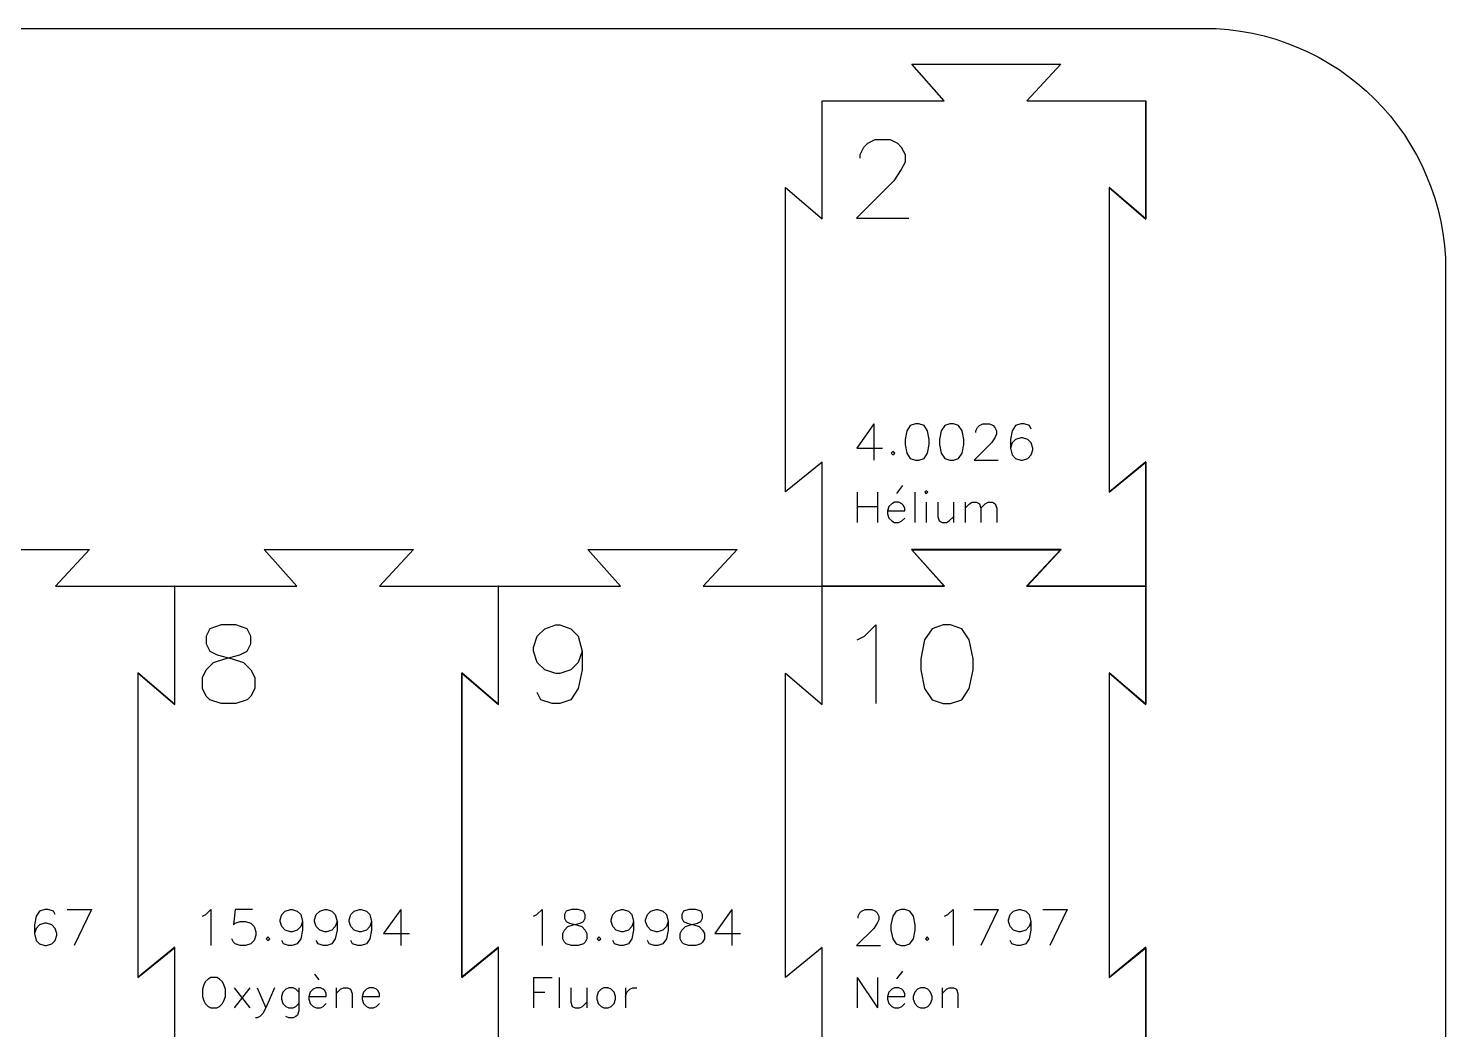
# Model space of a CAD drawing. Extents: x 0 to 297, y 0 to 210.
# Drawn here: x 231.8 to 297, y 163.9 to 209.9 of the extents above; entities that cross this region are included whole.
import ezdxf

# ---------------------------------------------------------------- set-up
doc = ezdxf.new("R2010")
doc.units = 0
doc.layers.get('0').update_dxf_attribs({"linetype": 'CONTINUOUS'})

msp = doc.modelspace()

# ---------------------------------------------------------------- linework, layer by layer
at = {"color": 1}
for p, q in [((11.161091, 209.95), (285.83898, 209.95)), ((273.919499, 206.623652), (272.421727, 208.302486)), ((272.421727, 208.302486), (279.275528, 208.302486)), ((279.275528, 208.302486), (277.713626, 206.623652)), ((270.317299, 206.623652), (273.919499, 206.623652)), ((277.713626, 206.623652), (279.508743, 206.623652)), ((283.17623, 206.623652), (283.17623, 203.922598)), ((283.185245, 206.623652), (283.17623, 206.623652)), ((283.185245, 203.922598), (283.185245, 206.623652)), ((268.30946, 201.191636), (268.30946, 203.922621)), ((283.17623, 203.922598), (283.17623, 201.20187)), ((283.185245, 201.181377), (283.185245, 203.922598)), ((266.630637, 188.646813), (266.630637, 202.63028)), ((266.630637, 202.63028), (268.30946, 201.191636)), ((283.17623, 201.20187), (281.497407, 202.64052)), ((281.497407, 202.64052), (281.497407, 188.636846)), ((281.506422, 188.65652), (281.506422, 202.620026)), ((281.506422, 202.620026), (283.185245, 201.181377)), ((296.950071, 198.838909), (296.950071, 11.161079)), ((268.30946, 190.018025), (266.630637, 188.646813)), ((268.30946, 187.174668), (268.30946, 190.018025)), ((281.497407, 188.636846), (283.17623, 190.008276)), ((283.185245, 190.02795), (281.506422, 188.65652)), ((283.17623, 190.008276), (283.17623, 187.174424)), ((283.185245, 187.174424), (283.185245, 190.02795)), ((283.17623, 187.174424), (283.17623, 184.315979)), ((283.185245, 184.315979), (283.185245, 187.174424)), ((227.807421, 185.9952), (234.661222, 185.9952)), ((234.661222, 185.9952), (233.09932, 184.316367)), ((244.176628, 184.316367), (242.678856, 185.9952)), ((242.678856, 185.9952), (249.532657, 185.9952)), ((249.532657, 185.9952), (247.970755, 184.316367)), ((259.048064, 184.316367), (257.550291, 185.9952)), ((257.550291, 185.9952), (264.404093, 185.9952)), ((264.404093, 185.9952), (262.84219, 184.316367)), ((272.41143, 185.999732), (273.909091, 184.320898)), ((279.286573, 185.999732), (272.41143, 185.999732)), ((273.929585, 184.311882), (272.431923, 185.990716)), ((272.431923, 185.990716), (279.26526, 185.990716)), ((279.26526, 185.990716), (277.702839, 184.311882)), ((277.723332, 184.320898), (279.286573, 185.999732)), ((233.09932, 184.316367), (234.894437, 184.316367)), ((238.561924, 184.316367), (238.561924, 181.615313)), ((238.570939, 184.316367), (238.561924, 184.316367)), ((238.570939, 181.615313), (238.570939, 184.316367)), ((240.574428, 184.316367), (244.176628, 184.316367)), ((247.970755, 184.316367), (249.765872, 184.316367)), ((253.433359, 184.316367), (253.433359, 181.615313)), ((253.442375, 184.316367), (253.433359, 184.316367)), ((253.442375, 181.615313), (253.442375, 184.316367)), ((255.445863, 184.316367), (259.048064, 184.316367)), ((262.84219, 184.316367), (264.637308, 184.316367)), ((270.316999, 184.320898), (268.30946, 184.320898)), ((268.30946, 184.320898), (268.30946, 184.311882)), ((268.30946, 184.311882), (270.316999, 184.311882)), ((273.909091, 184.320898), (270.316999, 184.320898)), ((270.316999, 184.311882), (273.929585, 184.311882)), ((277.702839, 184.311882), (279.508722, 184.311882)), ((279.508722, 184.320898), (277.723332, 184.320898)), ((281.324442, 184.320898), (279.508722, 184.320898)), ((279.508722, 184.311882), (281.324442, 184.311882)), ((283.181149, 184.320898), (281.324442, 184.320898)), ((281.324442, 184.311882), (283.181149, 184.311882)), ((283.17623, 184.316367), (283.17623, 181.615313)), ((283.185245, 184.316367), (283.17623, 184.316367)), ((283.17623, 184.315979), (283.185245, 184.315979)), ((283.181149, 184.311882), (283.181149, 184.320898)), ((283.185245, 181.615313), (283.185245, 184.316367)), ((238.561924, 181.615313), (238.561924, 178.894585)), ((238.570939, 178.874091), (238.570939, 181.615313)), ((253.433359, 181.615313), (253.433359, 178.894585)), ((253.442375, 178.874091), (253.442375, 181.615313)), ((268.30946, 178.884351), (268.30946, 181.615336)), ((283.17623, 181.615313), (283.17623, 178.894585)), ((283.185245, 178.874091), (283.185245, 181.615313)), ((238.561924, 178.894585), (236.8831, 180.333234)), ((236.8831, 180.333234), (236.8831, 166.32956)), ((236.892116, 166.349234), (236.892116, 180.312741)), ((236.892116, 180.312741), (238.570939, 178.874091)), ((253.433359, 178.894585), (251.754536, 180.333234)), ((251.754536, 180.333234), (251.754536, 166.32956)), ((251.763551, 166.349234), (251.763551, 180.312741)), ((251.763551, 180.312741), (253.442375, 178.874091)), ((266.630637, 166.339527), (266.630637, 180.322995)), ((266.630637, 180.322995), (268.30946, 178.884351)), ((283.17623, 178.894585), (281.497407, 180.333234)), ((281.497407, 180.333234), (281.497407, 166.32956)), ((281.506422, 166.349234), (281.506422, 180.312741)), ((281.506422, 180.312741), (283.185245, 178.874091)), ((236.8831, 166.32956), (238.561924, 167.700991)), ((238.570939, 167.720665), (236.892116, 166.349234)), ((238.561924, 167.700991), (238.561924, 164.867138)), ((238.570939, 164.867138), (238.570939, 167.720665)), ((251.754536, 166.32956), (253.433359, 167.700991)), ((253.442375, 167.720665), (251.763551, 166.349234)), ((253.433359, 167.700991), (253.433359, 164.867138)), ((253.442375, 164.867138), (253.442375, 167.720665)), ((268.30946, 167.71074), (266.630637, 166.339527)), ((268.30946, 164.867383), (268.30946, 167.71074)), ((281.497407, 166.32956), (283.17623, 167.700991)), ((283.185245, 167.720665), (281.506422, 166.349234)), ((283.17623, 167.700991), (283.17623, 164.867138)), ((283.185245, 164.867138), (283.185245, 167.720665)), ((238.561924, 164.867138), (238.561924, 162.008694)), ((238.570939, 162.008694), (238.570939, 164.867138)), ((253.433359, 164.867138), (253.433359, 162.008694)), ((253.442375, 162.008694), (253.442375, 164.867138)), ((283.17623, 164.867138), (283.17623, 162.008694)), ((283.185245, 162.008694), (283.185245, 164.867138))]:
    msp.add_line(p, q, dxfattribs=at)
at = {"color": 5}
for p, q in [((270.053451, 204.153667), (270.228049, 204.491952)), ((270.228049, 204.491952), (270.402646, 204.666551)), ((270.402646, 204.666551), (270.740929, 204.84115)), ((270.740929, 204.84115), (271.428407, 204.84115)), ((271.428407, 204.84115), (271.777603, 204.666551)), ((271.777603, 204.666551), (271.946744, 204.491952)), ((271.946744, 204.491952), (272.115886, 204.153667)), ((270.053451, 203.979069), (270.053451, 204.153667)), ((272.115886, 203.80447), (271.946744, 203.466185)), ((272.115886, 204.153667), (272.115886, 203.80447)), ((271.946744, 203.466185), (271.603005, 202.947845)), ((271.603005, 202.947845), (269.884309, 201.229138)), ((269.884309, 201.229138), (272.290483, 201.229138)), ((270.69002, 191.773357), (269.896776, 190.66029)), ((270.69002, 191.773357), (270.69002, 190.106274)), ((272.195924, 191.456057), (272.117859, 191.058173)), ((272.357091, 191.692773), (272.195924, 191.456057)), ((272.593806, 191.773357), (272.357091, 191.692773)), ((272.752454, 191.773357), (272.593806, 191.773357)), ((272.991687, 191.692773), (272.752454, 191.773357)), ((273.147817, 191.456057), (272.991687, 191.692773)), ((273.228401, 191.058173), (273.147817, 191.456057)), ((273.782413, 191.456057), (273.704347, 191.058173)), ((273.94358, 191.692773), (273.782413, 191.456057)), ((274.180294, 191.773357), (273.94358, 191.692773)), ((274.338943, 191.773357), (274.180294, 191.773357)), ((274.578175, 191.692773), (274.338943, 191.773357)), ((274.734306, 191.456057), (274.578175, 191.692773)), ((274.814889, 191.058173), (274.734306, 191.456057)), ((275.368901, 191.456057), (275.449485, 191.612188)), ((275.368901, 191.375473), (275.368901, 191.456057)), ((275.449485, 191.612188), (275.530068, 191.692773)), ((275.530068, 191.692773), (275.686199, 191.773357)), ((275.686199, 191.773357), (276.003496, 191.773357)), ((276.003496, 191.773357), (276.164663, 191.692773)), ((276.164663, 191.692773), (276.242729, 191.612188)), ((276.242729, 191.612188), (276.320794, 191.456057)), ((276.320794, 191.456057), (276.320794, 191.294889)), ((277.035973, 191.456057), (276.955389, 191.058173)), ((277.194622, 191.692773), (277.035973, 191.456057)), ((277.433854, 191.773357), (277.194622, 191.692773)), ((277.589985, 191.773357), (277.433854, 191.773357)), ((277.829217, 191.692773), (277.589985, 191.773357)), ((277.907282, 191.534123), (277.829217, 191.692773)), ((272.117859, 191.058173), (272.117859, 190.821458)), ((272.117859, 190.821458), (272.195924, 190.423574)), ((273.147817, 190.423574), (273.228401, 190.821458)), ((273.228401, 190.821458), (273.228401, 191.058173)), ((273.704347, 191.058173), (273.704347, 190.821458)), ((273.704347, 190.821458), (273.782413, 190.423574)), ((274.734306, 190.423574), (274.814889, 190.821458)), ((274.814889, 190.821458), (274.814889, 191.058173)), ((276.08408, 190.899523), (275.290836, 190.106274)), ((276.242729, 191.138757), (276.08408, 190.899523)), ((276.320794, 191.294889), (276.242729, 191.138757)), ((276.955389, 191.058173), (276.955389, 190.66029)), ((277.035973, 190.899523), (276.955389, 190.66029)), ((277.194622, 191.058173), (277.035973, 190.899523)), ((277.433854, 191.138757), (277.194622, 191.058173)), ((277.511919, 191.138757), (277.433854, 191.138757)), ((277.751152, 191.058173), (277.511919, 191.138757)), ((277.907282, 190.899523), (277.751152, 191.058173)), ((277.987866, 190.66029), (277.907282, 190.899523)), ((269.896776, 190.66029), (271.087901, 190.66029)), ((271.561329, 190.504158), (271.483264, 190.423574)), ((271.483264, 190.423574), (271.561329, 190.344249)), ((271.641913, 190.423574), (271.561329, 190.504158)), ((271.561329, 190.344249), (271.641913, 190.423574)), ((272.195924, 190.423574), (272.357091, 190.185599)), ((272.357091, 190.185599), (272.593806, 190.106274)), ((272.593806, 190.106274), (272.752454, 190.106274)), ((272.752454, 190.106274), (272.991687, 190.185599)), ((272.991687, 190.185599), (273.147817, 190.423574)), ((273.782413, 190.423574), (273.94358, 190.185599)), ((273.94358, 190.185599), (274.180294, 190.106274)), ((274.180294, 190.106274), (274.338943, 190.106274)), ((274.338943, 190.106274), (274.578175, 190.185599)), ((274.578175, 190.185599), (274.734306, 190.423574)), ((275.290836, 190.106274), (276.401377, 190.106274)), ((276.955389, 190.66029), (277.035973, 190.344249)), ((277.035973, 190.344249), (277.194622, 190.185599)), ((277.194622, 190.185599), (277.433854, 190.106274)), ((277.433854, 190.106274), (277.511919, 190.106274)), ((277.511919, 190.106274), (277.751152, 190.185599)), ((277.751152, 190.185599), (277.907282, 190.344249)), ((277.907282, 190.344249), (277.987866, 190.582224)), ((277.987866, 190.582224), (277.987866, 190.66029)), ((271.995845, 188.936589), (271.73143, 188.579836)), ((269.918301, 188.634398), (269.918301, 187.245163)), ((270.845851, 188.634398), (270.845851, 187.245163)), ((271.636996, 188.17062), (271.506887, 188.105566)), ((271.836357, 188.17062), (271.636996, 188.17062)), ((271.968564, 188.105566), (271.836357, 188.17062)), ((272.562448, 188.634398), (272.562448, 187.245163)), ((273.091277, 188.699453), (273.026223, 188.634398)), ((273.026223, 188.634398), (273.091277, 188.567245)), ((273.15843, 188.634398), (273.091277, 188.699453)), ((273.091277, 188.567245), (273.15843, 188.634398)), ((273.091277, 188.17062), (273.091277, 187.245163)), ((273.620107, 188.17062), (273.620107, 187.509579)), ((274.348296, 188.17062), (274.348296, 187.245163)), ((274.875027, 188.17062), (274.875027, 187.245163)), ((275.074387, 188.105566), (275.206595, 188.17062)), ((275.206595, 188.17062), (275.403857, 188.17062)), ((275.403857, 188.17062), (275.538163, 188.105566)), ((275.802577, 188.105566), (275.932686, 188.17062)), ((275.932686, 188.17062), (276.132046, 188.17062)), ((276.132046, 188.17062), (276.264254, 188.105566)), ((269.918301, 187.971259), (270.845851, 187.971259)), ((271.372581, 187.971259), (271.307527, 187.773996)), ((271.307527, 187.773996), (272.100771, 187.773996)), ((271.307527, 187.773996), (271.307527, 187.641788)), ((271.307527, 187.641788), (271.372581, 187.443475)), ((271.506887, 188.105566), (271.372581, 187.971259)), ((272.035717, 188.038412), (271.968564, 188.105566)), ((272.100771, 187.906204), (272.035717, 188.038412)), ((272.100771, 187.773996), (272.100771, 187.906204)), ((273.620107, 187.509579), (273.68726, 187.311267)), ((274.148936, 187.311267), (274.348296, 187.509579)), ((274.875027, 187.906204), (275.074387, 188.105566)), ((275.538163, 188.105566), (275.603217, 187.906204)), ((275.603217, 187.906204), (275.802577, 188.105566)), ((275.603217, 187.906204), (275.603217, 187.245163)), ((276.264254, 188.105566), (276.331407, 187.906204)), ((276.331407, 187.906204), (276.331407, 187.245163)), ((271.372581, 187.443475), (271.506887, 187.311267)), ((271.506887, 187.311267), (271.636996, 187.245163)), ((271.636996, 187.245163), (271.836357, 187.245163)), ((271.836357, 187.245163), (271.968564, 187.311267)), ((271.968564, 187.311267), (272.100771, 187.443475)), ((273.68726, 187.311267), (273.819467, 187.245163)), ((273.819467, 187.245163), (274.018827, 187.245163)), ((274.018827, 187.245163), (274.148936, 187.311267)), ((240.183439, 182.359266), (240.008842, 182.015524)), ((240.69632, 182.533864), (240.183439, 182.359266)), ((241.383798, 182.533864), (240.69632, 182.533864)), ((241.902135, 182.359266), (241.383798, 182.533864)), ((242.071277, 182.015524), (241.902135, 182.359266)), ((255.216042, 182.015524), (255.565237, 182.359266)), ((255.565237, 182.359266), (256.078118, 182.533864)), ((256.078118, 182.533864), (256.252715, 182.533864)), ((256.252715, 182.533864), (256.765596, 182.359266)), ((256.765596, 182.359266), (257.109335, 182.015524)), ((270.256619, 182.015524), (270.774956, 182.533864)), ((270.774956, 182.533864), (270.774956, 178.921853)), ((273.355727, 182.359266), (273.006532, 181.846382)), ((273.868608, 182.533864), (273.355727, 182.359266)), ((274.212347, 182.533864), (273.868608, 182.533864)), ((274.730684, 182.359266), (274.212347, 182.533864)), ((275.068967, 181.846382), (274.730684, 182.359266)), ((240.008842, 182.015524), (240.008842, 181.671783)), ((240.008842, 181.671783), (240.183439, 181.328042)), ((241.902135, 181.328042), (242.071277, 181.671783)), ((242.071277, 181.671783), (242.071277, 182.015524)), ((255.0469, 181.497184), (255.216042, 182.015524)), ((257.109335, 182.015524), (257.278477, 181.328042)), ((269.918336, 181.846382), (270.256619, 182.015524)), ((273.006532, 181.846382), (272.83739, 180.984301)), ((275.243564, 180.984301), (275.068967, 181.846382)), ((240.183439, 181.328042), (240.527179, 181.158899)), ((240.527179, 181.158899), (241.214657, 180.984301)), ((240.870918, 180.984301), (241.558396, 181.158899)), ((241.558396, 181.158899), (241.902135, 181.328042)), ((255.0469, 181.328042), (255.0469, 181.497184)), ((255.216042, 180.809702), (255.0469, 181.328042)), ((257.278477, 181.328042), (257.109335, 180.809702)), ((257.278477, 181.328042), (257.278477, 180.471417)), ((239.8397, 180.122219), (240.008842, 180.471417)), ((240.008842, 180.471417), (240.358037, 180.809702)), ((240.358037, 180.809702), (240.870918, 180.984301)), ((241.214657, 180.984301), (241.732994, 180.809702)), ((241.732994, 180.809702), (242.071277, 180.471417)), ((242.071277, 180.471417), (242.245874, 180.122219)), ((255.565237, 180.471417), (255.216042, 180.809702)), ((256.078118, 180.296818), (255.565237, 180.471417)), ((256.765596, 180.471417), (256.252715, 180.296818)), ((257.109335, 180.809702), (256.765596, 180.471417)), ((257.278477, 180.471417), (257.109335, 179.609335)), ((272.83739, 180.984301), (272.83739, 180.471417)), ((272.83739, 180.471417), (273.006532, 179.609335)), ((275.068967, 179.609335), (275.243564, 180.471417)), ((275.243564, 180.471417), (275.243564, 180.984301)), ((239.8397, 179.609335), (239.8397, 180.122219)), ((242.245874, 180.122219), (242.245874, 179.609335)), ((256.252715, 180.296818), (256.078118, 180.296818)), ((240.008842, 179.265594), (239.8397, 179.609335)), ((240.183439, 179.093723), (240.008842, 179.265594)), ((240.69632, 178.921853), (240.183439, 179.093723)), ((241.902135, 179.093723), (241.383798, 178.921853)), ((242.071277, 179.265594), (241.902135, 179.093723)), ((242.245874, 179.609335), (242.071277, 179.265594)), ((255.39064, 179.093723), (255.216042, 179.437465)), ((255.90352, 178.921853), (255.39064, 179.093723)), ((256.765596, 179.093723), (256.252715, 178.921853)), ((257.109335, 179.609335), (256.765596, 179.093723)), ((273.006532, 179.609335), (273.355727, 179.093723)), ((273.355727, 179.093723), (273.868608, 178.921853)), ((274.212347, 178.921853), (274.730684, 179.093723)), ((274.730684, 179.093723), (275.068967, 179.609335)), ((241.383798, 178.921853), (240.69632, 178.921853)), ((256.252715, 178.921853), (255.90352, 178.921853)), ((273.868608, 178.921853), (274.212347, 178.921853)), ((232.362653, 169.385487), (232.204004, 169.148772)), ((232.601885, 169.466071), (232.362653, 169.385487)), ((232.758016, 169.466071), (232.601885, 169.466071)), ((232.997248, 169.385487), (232.758016, 169.466071)), ((233.075313, 169.226837), (232.997248, 169.385487)), ((233.631843, 169.466071), (234.742385, 169.466071)), ((234.742385, 169.466071), (233.949141, 167.798989)), ((239.995839, 169.226837), (240.235072, 169.466071)), ((240.235072, 169.466071), (240.235072, 167.798989)), ((241.345613, 169.466071), (241.26503, 168.750888)), ((242.138858, 169.466071), (241.345613, 169.466071)), ((243.486113, 169.226837), (243.647281, 169.385487)), ((243.647281, 169.385487), (243.883995, 169.466071)), ((243.883995, 169.466071), (243.964578, 169.466071)), ((243.964578, 169.466071), (244.201292, 169.385487)), ((244.201292, 169.385487), (244.359941, 169.226837)), ((245.072602, 169.226837), (245.233769, 169.385487)), ((245.233769, 169.385487), (245.470483, 169.466071)), ((245.470483, 169.466071), (245.551066, 169.466071)), ((245.551066, 169.466071), (245.787781, 169.385487)), ((245.787781, 169.385487), (245.946429, 169.226837)), ((246.65909, 169.226837), (246.820257, 169.385487)), ((246.820257, 169.385487), (247.056971, 169.466071)), ((247.056971, 169.466071), (247.137555, 169.466071)), ((247.137555, 169.466071), (247.374269, 169.385487)), ((247.374269, 169.385487), (247.532918, 169.226837)), ((248.960757, 169.466071), (248.167513, 168.353004)), ((248.960757, 169.466071), (248.960757, 167.798989)), ((255.20304, 169.226837), (255.442273, 169.466071)), ((255.442273, 169.466071), (255.442273, 167.798989)), ((256.552814, 169.385487), (256.472231, 169.226837)), ((256.789529, 169.466071), (256.552814, 169.385487)), ((257.106826, 169.466071), (256.789529, 169.466071)), ((257.346059, 169.385487), (257.106826, 169.466071)), ((257.424124, 169.226837), (257.346059, 169.385487)), ((258.693314, 169.226837), (258.854482, 169.385487)), ((258.854482, 169.385487), (259.091196, 169.466071)), ((259.091196, 169.466071), (259.171779, 169.466071)), ((259.171779, 169.466071), (259.408493, 169.385487)), ((259.408493, 169.385487), (259.567142, 169.226837)), ((260.279803, 169.226837), (260.44097, 169.385487)), ((260.44097, 169.385487), (260.677684, 169.466071)), ((260.677684, 169.466071), (260.758267, 169.466071)), ((260.758267, 169.466071), (260.994982, 169.385487)), ((260.994982, 169.385487), (261.15363, 169.226837)), ((261.946875, 169.385487), (261.866291, 169.226837)), ((262.183589, 169.466071), (261.946875, 169.385487)), ((262.500886, 169.466071), (262.183589, 169.466071)), ((262.740119, 169.385487), (262.500886, 169.466071)), ((262.818184, 169.226837), (262.740119, 169.385487)), ((264.167958, 169.466071), (263.374714, 168.353004)), ((264.167958, 169.466071), (264.167958, 167.798989)), ((269.96238, 169.148772), (270.042964, 169.304903)), ((270.042964, 169.304903), (270.123547, 169.385487)), ((270.123547, 169.385487), (270.279678, 169.466071)), ((270.279678, 169.466071), (270.596975, 169.466071)), ((270.596975, 169.466071), (270.758143, 169.385487)), ((270.758143, 169.385487), (270.836208, 169.304903)), ((270.836208, 169.304903), (270.914273, 169.148772)), ((271.710036, 169.385487), (271.548868, 169.148772)), ((271.94675, 169.466071), (271.710036, 169.385487)), ((272.105398, 169.466071), (271.94675, 169.466071)), ((272.344631, 169.385487), (272.105398, 169.466071)), ((272.500761, 169.148772), (272.344631, 169.385487)), ((274.08725, 169.226837), (274.326482, 169.466071)), ((274.326482, 169.466071), (274.326482, 167.798989)), ((275.278375, 169.466071), (276.388917, 169.466071)), ((276.388917, 169.466071), (275.595673, 167.798989)), ((276.942929, 169.226837), (277.104096, 169.385487)), ((277.104096, 169.385487), (277.34081, 169.466071)), ((277.34081, 169.466071), (277.421393, 169.466071)), ((277.421393, 169.466071), (277.658107, 169.385487)), ((277.658107, 169.385487), (277.816756, 169.226837)), ((278.451352, 169.466071), (279.561893, 169.466071)), ((279.561893, 169.466071), (278.768649, 167.798989)), ((232.204004, 169.148772), (232.12342, 168.750888)), ((232.12342, 168.750888), (232.12342, 168.353004)), ((232.362653, 168.750888), (232.204004, 168.592238)), ((232.601885, 168.831472), (232.362653, 168.750888)), ((232.67995, 168.831472), (232.601885, 168.831472)), ((232.919183, 168.750888), (232.67995, 168.831472)), ((233.075313, 168.592238), (232.919183, 168.750888)), ((239.839709, 169.148772), (239.995839, 169.226837)), ((241.26503, 168.750888), (241.345613, 168.831472)), ((241.345613, 168.831472), (241.582328, 168.909538)), ((241.582328, 168.909538), (241.82156, 168.909538)), ((241.82156, 168.909538), (242.060792, 168.831472)), ((242.060792, 168.831472), (242.216923, 168.670304)), ((242.216923, 168.670304), (242.297506, 168.433588)), ((243.408048, 168.987603), (243.486113, 169.226837)), ((243.408048, 168.909538), (243.408048, 168.987603)), ((243.486113, 168.670304), (243.408048, 168.909538)), ((243.647281, 168.514172), (243.486113, 168.670304)), ((244.359941, 168.670304), (244.201292, 168.514172)), ((244.359941, 169.226837), (244.438006, 168.909538)), ((244.438006, 168.909538), (244.359941, 168.670304)), ((244.438006, 168.909538), (244.438006, 168.514172)), ((244.994536, 168.987603), (245.072602, 169.226837)), ((244.994536, 168.909538), (244.994536, 168.987603)), ((245.072602, 168.670304), (244.994536, 168.909538)), ((245.233769, 168.514172), (245.072602, 168.670304)), ((245.946429, 168.670304), (245.787781, 168.514172)), ((245.946429, 169.226837), (246.024495, 168.909538)), ((246.024495, 168.909538), (245.946429, 168.670304)), ((246.024495, 168.909538), (246.024495, 168.514172)), ((246.581025, 168.987603), (246.65909, 169.226837)), ((246.581025, 168.909538), (246.581025, 168.987603)), ((246.65909, 168.670304), (246.581025, 168.909538)), ((246.820257, 168.514172), (246.65909, 168.670304)), ((247.532918, 168.670304), (247.374269, 168.514172)), ((247.532918, 169.226837), (247.610983, 168.909538)), ((247.610983, 168.909538), (247.532918, 168.670304)), ((247.610983, 168.909538), (247.610983, 168.514172)), ((255.04691, 169.148772), (255.20304, 169.226837)), ((256.472231, 169.226837), (256.472231, 169.068187)), ((256.472231, 169.068187), (256.552814, 168.909538)), ((256.472231, 168.514172), (256.633398, 168.670304)), ((256.552814, 168.909538), (256.711463, 168.831472)), ((256.633398, 168.670304), (256.870112, 168.750888)), ((256.711463, 168.831472), (257.028761, 168.750888)), ((256.870112, 168.750888), (257.18741, 168.831472)), ((257.028761, 168.750888), (257.267993, 168.670304)), ((257.18741, 168.831472), (257.346059, 168.909538)), ((257.267993, 168.670304), (257.424124, 168.514172)), ((257.346059, 168.909538), (257.424124, 169.068187)), ((257.424124, 169.068187), (257.424124, 169.226837)), ((258.615249, 168.987603), (258.693314, 169.226837)), ((258.615249, 168.909538), (258.615249, 168.987603)), ((258.693314, 168.670304), (258.615249, 168.909538)), ((258.854482, 168.514172), (258.693314, 168.670304)), ((259.567142, 168.670304), (259.408493, 168.514172)), ((259.567142, 169.226837), (259.645207, 168.909538)), ((259.645207, 168.909538), (259.567142, 168.670304)), ((259.645207, 168.909538), (259.645207, 168.514172)), ((260.201737, 168.987603), (260.279803, 169.226837)), ((260.201737, 168.909538), (260.201737, 168.987603)), ((260.279803, 168.670304), (260.201737, 168.909538)), ((260.44097, 168.514172), (260.279803, 168.670304)), ((261.15363, 168.670304), (260.994982, 168.514172)), ((261.15363, 169.226837), (261.231696, 168.909538)), ((261.231696, 168.909538), (261.15363, 168.670304)), ((261.231696, 168.909538), (261.231696, 168.514172)), ((261.866291, 169.226837), (261.866291, 169.068187)), ((261.866291, 169.068187), (261.946875, 168.909538)), ((261.866291, 168.514172), (262.027458, 168.670304)), ((261.946875, 168.909538), (262.105523, 168.831472)), ((262.027458, 168.670304), (262.264172, 168.750888)), ((262.105523, 168.831472), (262.422821, 168.750888)), ((262.264172, 168.750888), (262.58147, 168.831472)), ((262.422821, 168.750888), (262.662053, 168.670304)), ((262.58147, 168.831472), (262.740119, 168.909538)), ((262.662053, 168.670304), (262.818184, 168.514172)), ((262.740119, 168.909538), (262.818184, 169.068187)), ((262.818184, 169.068187), (262.818184, 169.226837)), ((269.96238, 169.068187), (269.96238, 169.148772)), ((270.836208, 168.831472), (270.677559, 168.592238)), ((270.914273, 168.987603), (270.836208, 168.831472)), ((270.914273, 169.148772), (270.914273, 168.987603)), ((271.548868, 169.148772), (271.470803, 168.750888)), ((271.470803, 168.750888), (271.470803, 168.514172)), ((272.581345, 168.750888), (272.500761, 169.148772)), ((272.581345, 168.514172), (272.581345, 168.750888)), ((273.931119, 169.148772), (274.08725, 169.226837)), ((276.864863, 168.987603), (276.942929, 169.226837)), ((276.864863, 168.909538), (276.864863, 168.987603)), ((276.942929, 168.670304), (276.864863, 168.909538)), ((277.104096, 168.514172), (276.942929, 168.670304)), ((277.816756, 168.670304), (277.658107, 168.514172)), ((277.816756, 169.226837), (277.894822, 168.909538)), ((277.894822, 168.909538), (277.816756, 168.670304)), ((277.894822, 168.909538), (277.894822, 168.514172)), ((232.204004, 168.592238), (232.12342, 168.353004)), ((232.12342, 168.353004), (232.204004, 168.036964)), ((232.204004, 168.036964), (232.362653, 167.878314)), ((232.919183, 167.878314), (233.075313, 168.036964)), ((233.155897, 168.353004), (233.075313, 168.592238)), ((233.075313, 168.036964), (233.155897, 168.274938)), ((233.155897, 168.274938), (233.155897, 168.353004)), ((241.26503, 167.957639), (241.186965, 168.116288)), ((242.216923, 168.036964), (242.060792, 167.878314)), ((242.297506, 168.274938), (242.216923, 168.036964)), ((242.297506, 168.433588), (242.297506, 168.274938)), ((242.851518, 168.196873), (242.773453, 168.116288)), ((242.773453, 168.116288), (242.851518, 168.036964)), ((242.932102, 168.116288), (242.851518, 168.196873)), ((242.851518, 168.036964), (242.932102, 168.116288)), ((243.566697, 167.878314), (243.486113, 168.036964)), ((243.883995, 168.433588), (243.647281, 168.514172)), ((243.964578, 168.433588), (243.883995, 168.433588)), ((244.201292, 168.514172), (243.964578, 168.433588)), ((244.359941, 168.116288), (244.201292, 167.878314)), ((244.438006, 168.514172), (244.359941, 168.116288)), ((245.153185, 167.878314), (245.072602, 168.036964)), ((245.470483, 168.433588), (245.233769, 168.514172)), ((245.551066, 168.433588), (245.470483, 168.433588)), ((245.787781, 168.514172), (245.551066, 168.433588)), ((245.946429, 168.116288), (245.787781, 167.878314)), ((246.024495, 168.514172), (245.946429, 168.116288)), ((246.739674, 167.878314), (246.65909, 168.036964)), ((247.056971, 168.433588), (246.820257, 168.514172)), ((247.137555, 168.433588), (247.056971, 168.433588)), ((247.374269, 168.514172), (247.137555, 168.433588)), ((247.532918, 168.116288), (247.374269, 167.878314)), ((247.610983, 168.514172), (247.532918, 168.116288)), ((248.167513, 168.353004), (249.358638, 168.353004)), ((256.394166, 168.353004), (256.472231, 168.514172)), ((256.394166, 168.116288), (256.394166, 168.353004)), ((256.472231, 167.957639), (256.394166, 168.116288)), ((257.424124, 168.514172), (257.504707, 168.353004)), ((257.504707, 168.116288), (257.424124, 167.957639)), ((257.504707, 168.353004), (257.504707, 168.116288)), ((258.058719, 168.196873), (257.980654, 168.116288)), ((257.980654, 168.116288), (258.058719, 168.036964)), ((258.139303, 168.116288), (258.058719, 168.196873)), ((258.058719, 168.036964), (258.139303, 168.116288)), ((258.773898, 167.878314), (258.693314, 168.036964)), ((259.091196, 168.433588), (258.854482, 168.514172)), ((259.171779, 168.433588), (259.091196, 168.433588)), ((259.408493, 168.514172), (259.171779, 168.433588)), ((259.567142, 168.116288), (259.408493, 167.878314)), ((259.645207, 168.514172), (259.567142, 168.116288)), ((260.360386, 167.878314), (260.279803, 168.036964)), ((260.677684, 168.433588), (260.44097, 168.514172)), ((260.758267, 168.433588), (260.677684, 168.433588)), ((260.994982, 168.514172), (260.758267, 168.433588)), ((261.15363, 168.116288), (260.994982, 167.878314)), ((261.231696, 168.514172), (261.15363, 168.116288)), ((261.788226, 168.353004), (261.866291, 168.514172)), ((261.788226, 168.116288), (261.788226, 168.353004)), ((261.866291, 167.957639), (261.788226, 168.116288)), ((262.818184, 168.514172), (262.898768, 168.353004)), ((262.898768, 168.116288), (262.818184, 167.957639)), ((262.898768, 168.353004), (262.898768, 168.116288)), ((263.374714, 168.353004), (264.565839, 168.353004)), ((270.677559, 168.592238), (269.884315, 167.798989)), ((271.470803, 168.514172), (271.548868, 168.116288)), ((271.548868, 168.116288), (271.710036, 167.878314)), ((272.344631, 167.878314), (272.500761, 168.116288)), ((272.500761, 168.116288), (272.581345, 168.514172)), ((273.135357, 168.196873), (273.057291, 168.116288)), ((273.057291, 168.116288), (273.135357, 168.036964)), ((273.21594, 168.116288), (273.135357, 168.196873)), ((273.135357, 168.036964), (273.21594, 168.116288)), ((277.023512, 167.878314), (276.942929, 168.036964)), ((277.34081, 168.433588), (277.104096, 168.514172)), ((277.421393, 168.433588), (277.34081, 168.433588)), ((277.658107, 168.514172), (277.421393, 168.433588)), ((277.816756, 168.116288), (277.658107, 167.878314)), ((277.894822, 168.514172), (277.816756, 168.116288)), ((232.362653, 167.878314), (232.601885, 167.798989)), ((232.601885, 167.798989), (232.67995, 167.798989)), ((232.67995, 167.798989), (232.919183, 167.878314)), ((241.345613, 167.878314), (241.26503, 167.957639)), ((241.582328, 167.798989), (241.345613, 167.878314)), ((241.82156, 167.798989), (241.582328, 167.798989)), ((242.060792, 167.878314), (241.82156, 167.798989)), ((243.803411, 167.798989), (243.566697, 167.878314)), ((243.964578, 167.798989), (243.803411, 167.798989)), ((244.201292, 167.878314), (243.964578, 167.798989)), ((245.389899, 167.798989), (245.153185, 167.878314)), ((245.551066, 167.798989), (245.389899, 167.798989)), ((245.787781, 167.878314), (245.551066, 167.798989)), ((246.976388, 167.798989), (246.739674, 167.878314)), ((247.137555, 167.798989), (246.976388, 167.798989)), ((247.374269, 167.878314), (247.137555, 167.798989)), ((256.552814, 167.878314), (256.472231, 167.957639)), ((256.789529, 167.798989), (256.552814, 167.878314)), ((257.106826, 167.798989), (256.789529, 167.798989)), ((257.346059, 167.878314), (257.106826, 167.798989)), ((257.424124, 167.957639), (257.346059, 167.878314)), ((259.010612, 167.798989), (258.773898, 167.878314)), ((259.171779, 167.798989), (259.010612, 167.798989)), ((259.408493, 167.878314), (259.171779, 167.798989)), ((260.5971, 167.798989), (260.360386, 167.878314)), ((260.758267, 167.798989), (260.5971, 167.798989)), ((260.994982, 167.878314), (260.758267, 167.798989)), ((261.946875, 167.878314), (261.866291, 167.957639)), ((262.183589, 167.798989), (261.946875, 167.878314)), ((262.500886, 167.798989), (262.183589, 167.798989)), ((262.740119, 167.878314), (262.500886, 167.798989)), ((262.818184, 167.957639), (262.740119, 167.878314)), ((269.884315, 167.798989), (270.994857, 167.798989)), ((271.710036, 167.878314), (271.94675, 167.798989)), ((271.94675, 167.798989), (272.105398, 167.798989)), ((272.105398, 167.798989), (272.344631, 167.878314)), ((277.260226, 167.798989), (277.023512, 167.878314)), ((277.421393, 167.798989), (277.260226, 167.798989)), ((277.658107, 167.878314), (277.421393, 167.798989)), ((239.971872, 166.127751), (239.904719, 165.995543)), ((240.10408, 166.25996), (239.971872, 166.127751)), ((240.236287, 166.327113), (240.10408, 166.25996)), ((240.500702, 166.327113), (240.236287, 166.327113)), ((240.632909, 166.25996), (240.500702, 166.327113)), ((240.765116, 166.127751), (240.632909, 166.25996)), ((240.832269, 165.995543), (240.765116, 166.127751)), ((244.995752, 166.490799), (245.186718, 166.232679)), ((255.046865, 166.327113), (255.046865, 164.937878)), ((255.046865, 166.327113), (255.907262, 166.327113)), ((256.236731, 166.327113), (256.236731, 164.937878)), ((269.918301, 166.327113), (269.918301, 164.937878)), ((269.918301, 166.327113), (270.845851, 164.937878)), ((270.845851, 166.327113), (270.845851, 164.937878)), ((271.995845, 166.629303), (271.73143, 166.272551)), ((239.904719, 165.995543), (239.839665, 165.79828)), ((239.839665, 165.79828), (239.839665, 165.46671)), ((239.839665, 165.46671), (239.904719, 165.269447)), ((240.897324, 165.79828), (240.832269, 165.995543)), ((240.832269, 165.269447), (240.897324, 165.46671)), ((240.897324, 165.46671), (240.897324, 165.79828)), ((241.293946, 165.863335), (242.022136, 164.937878)), ((242.022136, 165.863335), (241.293946, 164.937878)), ((242.353703, 165.863335), (242.748227, 164.937878)), ((243.146947, 165.863335), (242.748227, 164.937878)), ((243.541471, 165.663973), (243.476417, 165.46671)), ((243.476417, 165.46671), (243.476417, 165.334502)), ((243.675777, 165.79828), (243.541471, 165.663973)), ((243.805886, 165.863335), (243.675777, 165.79828)), ((244.005246, 165.863335), (243.805886, 165.863335)), ((244.137453, 165.79828), (244.005246, 165.863335)), ((244.269661, 165.663973), (244.137453, 165.79828)), ((244.269661, 165.863335), (244.269661, 164.805669)), ((244.796392, 165.663973), (244.731337, 165.46671)), ((244.731337, 165.46671), (245.524581, 165.46671)), ((244.731337, 165.46671), (244.731337, 165.334502)), ((244.930697, 165.79828), (244.796392, 165.663973)), ((245.060806, 165.863335), (244.930697, 165.79828)), ((245.260167, 165.863335), (245.060806, 165.863335)), ((245.392374, 165.79828), (245.260167, 165.863335)), ((245.459527, 165.731127), (245.392374, 165.79828)), ((245.524581, 165.598919), (245.459527, 165.731127)), ((245.524581, 165.46671), (245.524581, 165.598919)), ((245.986258, 165.863335), (245.986258, 164.937878)), ((245.986258, 165.598919), (246.185618, 165.79828)), ((246.185618, 165.79828), (246.317825, 165.863335)), ((246.317825, 165.863335), (246.515087, 165.863335)), ((246.515087, 165.863335), (246.649393, 165.79828)), ((246.649393, 165.79828), (246.714448, 165.598919)), ((246.714448, 165.598919), (246.714448, 164.937878)), ((247.241178, 165.663973), (247.176124, 165.46671)), ((247.176124, 165.46671), (247.969368, 165.46671)), ((247.176124, 165.46671), (247.176124, 165.334502)), ((247.375484, 165.79828), (247.241178, 165.663973)), ((247.505593, 165.863335), (247.375484, 165.79828)), ((247.704953, 165.863335), (247.505593, 165.863335)), ((247.837161, 165.79828), (247.704953, 165.863335)), ((247.904314, 165.731127), (247.837161, 165.79828)), ((247.969368, 165.598919), (247.904314, 165.731127)), ((247.969368, 165.46671), (247.969368, 165.598919)), ((255.046865, 165.663973), (255.575695, 165.663973)), ((256.765561, 165.863335), (256.765561, 165.202294)), ((257.493751, 165.863335), (257.493751, 164.937878)), ((258.020481, 165.663973), (257.955427, 165.46671)), ((257.955427, 165.46671), (257.955427, 165.334502)), ((258.154787, 165.79828), (258.020481, 165.663973)), ((258.284896, 165.863335), (258.154787, 165.79828)), ((258.484256, 165.863335), (258.284896, 165.863335)), ((258.616464, 165.79828), (258.484256, 165.863335)), ((258.748671, 165.663973), (258.616464, 165.79828)), ((258.813726, 165.46671), (258.748671, 165.663973)), ((258.813726, 165.334502), (258.813726, 165.46671)), ((259.275402, 165.863335), (259.275402, 164.937878)), ((259.275402, 165.46671), (259.342555, 165.663973)), ((259.342555, 165.663973), (259.474762, 165.79828)), ((259.474762, 165.79828), (259.60697, 165.863335)), ((259.60697, 165.863335), (259.804231, 165.863335)), ((271.372581, 165.663973), (271.307527, 165.46671)), ((271.307527, 165.46671), (272.100771, 165.46671)), ((271.307527, 165.46671), (271.307527, 165.334502)), ((271.506887, 165.79828), (271.372581, 165.663973)), ((271.636996, 165.863335), (271.506887, 165.79828)), ((271.836357, 165.863335), (271.636996, 165.863335)), ((271.968564, 165.79828), (271.836357, 165.863335)), ((272.035717, 165.731127), (271.968564, 165.79828)), ((272.100771, 165.598919), (272.035717, 165.731127)), ((272.100771, 165.46671), (272.100771, 165.598919)), ((272.562448, 165.663973), (272.497393, 165.46671)), ((272.497393, 165.46671), (272.497393, 165.334502)), ((272.696754, 165.79828), (272.562448, 165.663973)), ((272.826862, 165.863335), (272.696754, 165.79828)), ((273.026223, 165.863335), (272.826862, 165.863335)), ((273.15843, 165.79828), (273.026223, 165.863335)), ((273.290637, 165.663973), (273.15843, 165.79828)), ((273.355692, 165.46671), (273.290637, 165.663973)), ((273.355692, 165.334502), (273.355692, 165.46671)), ((273.817368, 165.863335), (273.817368, 164.937878)), ((273.817368, 165.598919), (274.016729, 165.79828)), ((274.016729, 165.79828), (274.148936, 165.863335)), ((274.148936, 165.863335), (274.346198, 165.863335)), ((274.346198, 165.863335), (274.480504, 165.79828)), ((274.480504, 165.79828), (274.545558, 165.598919)), ((274.545558, 165.598919), (274.545558, 164.937878)), ((239.904719, 165.269447), (239.971872, 165.13619)), ((239.971872, 165.13619), (240.10408, 165.003982)), ((240.10408, 165.003982), (240.236287, 164.937878)), ((240.236287, 164.937878), (240.500702, 164.937878)), ((240.500702, 164.937878), (240.632909, 165.003982)), ((240.632909, 165.003982), (240.765116, 165.13619)), ((240.765116, 165.13619), (240.832269, 165.269447)), ((242.748227, 164.937878), (242.618118, 164.673461)), ((243.476417, 165.334502), (243.541471, 165.13619)), ((243.541471, 165.13619), (243.675777, 165.003982)), ((243.675777, 165.003982), (243.805886, 164.937878)), ((243.805886, 164.937878), (244.005246, 164.937878)), ((244.005246, 164.937878), (244.137453, 165.003982)), ((244.137453, 165.003982), (244.269661, 165.13619)), ((244.269661, 164.805669), (244.204606, 164.606308)), ((244.731337, 165.334502), (244.796392, 165.13619)), ((244.796392, 165.13619), (244.930697, 165.003982)), ((244.930697, 165.003982), (245.060806, 164.937878)), ((245.060806, 164.937878), (245.260167, 164.937878)), ((245.260167, 164.937878), (245.392374, 165.003982)), ((245.392374, 165.003982), (245.524581, 165.13619)), ((247.176124, 165.334502), (247.241178, 165.13619)), ((247.241178, 165.13619), (247.375484, 165.003982)), ((247.375484, 165.003982), (247.505593, 164.937878)), ((247.505593, 164.937878), (247.704953, 164.937878)), ((247.704953, 164.937878), (247.837161, 165.003982)), ((247.837161, 165.003982), (247.969368, 165.13619)), ((256.765561, 165.202294), (256.832714, 165.003982)), ((256.832714, 165.003982), (256.964921, 164.937878)), ((256.964921, 164.937878), (257.164281, 164.937878)), ((257.164281, 164.937878), (257.29439, 165.003982)), ((257.29439, 165.003982), (257.493751, 165.202294)), ((257.955427, 165.334502), (258.020481, 165.13619)), ((258.020481, 165.13619), (258.154787, 165.003982)), ((258.154787, 165.003982), (258.284896, 164.937878)), ((258.284896, 164.937878), (258.484256, 164.937878)), ((258.484256, 164.937878), (258.616464, 165.003982)), ((258.616464, 165.003982), (258.748671, 165.13619)), ((258.748671, 165.13619), (258.813726, 165.334502)), ((271.307527, 165.334502), (271.372581, 165.13619)), ((271.372581, 165.13619), (271.506887, 165.003982)), ((271.506887, 165.003982), (271.636996, 164.937878)), ((271.636996, 164.937878), (271.836357, 164.937878)), ((271.836357, 164.937878), (271.968564, 165.003982)), ((271.968564, 165.003982), (272.100771, 165.13619)), ((272.497393, 165.334502), (272.562448, 165.13619)), ((272.562448, 165.13619), (272.696754, 165.003982)), ((272.696754, 165.003982), (272.826862, 164.937878)), ((272.826862, 164.937878), (273.026223, 164.937878)), ((273.026223, 164.937878), (273.15843, 165.003982)), ((273.15843, 165.003982), (273.290637, 165.13619)), ((273.290637, 165.13619), (273.355692, 165.334502)), ((242.353703, 164.476198), (242.28655, 164.476198)), ((242.483812, 164.541253), (242.353703, 164.476198)), ((242.618118, 164.673461), (242.483812, 164.541253)), ((243.805886, 164.476198), (243.675777, 164.541253)), ((244.005246, 164.476198), (243.805886, 164.476198)), ((244.137453, 164.541253), (244.005246, 164.476198)), ((244.204606, 164.606308), (244.137453, 164.541253))]:
    msp.add_line(p, q, dxfattribs=at)
at = {"color": 1}
for points in [[(285.83898, 209.95), (291.975466, 209.95), (296.950071, 204.975395), (296.950071, 198.838909)], [(268.30946, 203.922621), (268.30946, 204.828096), (268.30946, 205.728577), (268.30946, 206.623652)], [(268.30946, 206.623652), (268.995145, 206.623652), (269.66326, 206.623652), (270.317299, 206.623652)], [(279.508743, 206.623652), (280.10934, 206.623652), (280.713325, 206.623652), (281.324191, 206.623652)], [(281.324191, 206.623652), (281.935058, 206.623652), (282.552807, 206.623652), (283.180929, 206.623652)], [(268.30946, 184.316306), (268.30946, 185.271315), (268.30946, 186.224242), (268.30946, 187.174668)], [(234.894437, 184.316367), (235.495033, 184.316367), (236.099019, 184.316367), (236.709885, 184.316367)], [(236.709885, 184.316367), (237.320752, 184.316367), (237.9385, 184.316367), (238.566623, 184.316367)], [(238.56659, 184.316367), (239.252274, 184.316367), (239.920389, 184.316367), (240.574428, 184.316367)], [(249.765872, 184.316367), (250.366469, 184.316367), (250.970454, 184.316367), (251.581321, 184.316367)], [(251.581321, 184.316367), (252.192187, 184.316367), (252.809936, 184.316367), (253.438058, 184.316367)], [(253.438025, 184.316367), (254.12371, 184.316367), (254.791825, 184.316367), (255.445863, 184.316367)], [(264.637308, 184.316367), (265.237904, 184.316367), (265.84189, 184.316367), (266.452756, 184.316367)], [(266.452756, 184.316367), (267.063623, 184.316367), (267.681371, 184.316367), (268.309494, 184.316367)], [(268.30946, 181.615336), (268.30946, 182.520811), (268.30946, 183.421291), (268.30946, 184.316367)], [(268.30946, 162.009021), (268.30946, 162.96403), (268.30946, 163.916957), (268.30946, 164.867383)]]:
    msp.add_open_spline(points, degree=3, dxfattribs=at)

doc.saveas('drawing.dxf')
